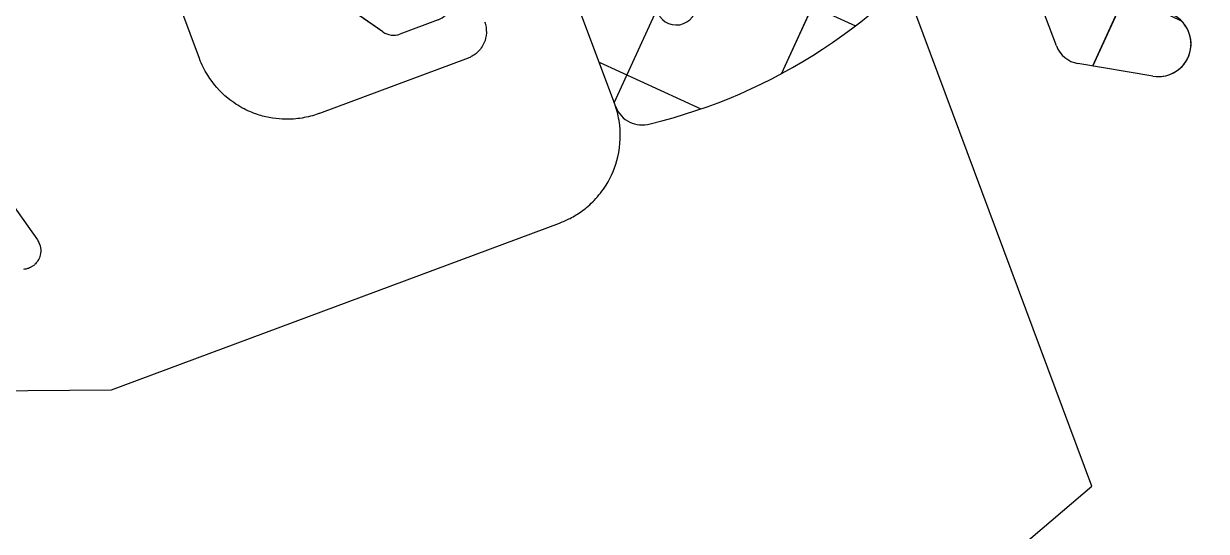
# Model space of a CAD drawing. Extents: x 12199666 to 24617114, y 1197707 to 2548648.
# Drawn here: x 12306294.86 to 12306307.54, y 1248591.14 to 1248596.58 of the extents above; entities that cross this region are included whole.
import ezdxf

# ---------------------------------------------------------------- set-up
doc = ezdxf.new("R2010")
doc.units = 0
doc.header["$LTSCALE"] = 10
doc.header["$MEASUREMENT"] = 0
doc.layers.add('TX-PLAN-T1-F11$0$_EDO-ALUMINIUM-SECTION', color=90, linetype='Continuous', lineweight=30)
for name, color, linetype in [('TX-PLAN-T1-F11$0$F-Alum', 4, 'Continuous'), ('TX-PLAN-T1-F11$0$F_MISC', 8, 'Continuous'), ('TX-PLAN-T1-F11$0$Hatch @ 1', 8, 'Continuous')]:
    doc.layers.add(name, color=color, linetype=linetype)
pattern_1 = [(45, (-100.235294117649, -120.6999999999799), (-1.060660171779821, 1.060660171779821), []), (135, (-100.235294117649, -120.6999999999799), (-1.060660171779821, -1.060660171779821), [])]

# ---------------------------------------------------------------- blocks, each defined once
blk = doc.blocks.new('TX-PLAN-T1-F11$0$A$C32464EE7-flat-2')
at = {"layer": 'TX-PLAN-T1-F11$0$Hatch @ 1'}
h = blk.add_hatch(dxfattribs=at)
h.set_pattern_fill('ACET-2D-M_GASKET-PISA', color=256, pattern_type=2)
h.set_pattern_definition(pattern_1)
edge = h.paths.add_edge_path(flags=16)
edge.add_ellipse((5.814364438774646, -0.1526982213981682), major_axis=(-2.294940350111574e-05, 2.941464082126913), ratio=0.9999999999848833, start_angle=173.8145875969422, end_angle=272.5188461349258)
edge.add_ellipse((5.821926715128939, 0.1477729937032564), major_axis=(-2.290718839503825e-05, 2.936053009114403), ratio=0.9999999999848832, start_angle=266.6572173838625, end_angle=366.3873601708309)
edge.add_ellipse((5.285052160907071, 3.022841308193165), major_axis=(-1.673695805948228e-06, 0.2145209020673065), ratio=0.9999999999848833, start_angle=281.4962730826894, end_angle=543.9951661964691)
edge.add_line((5.29999999802385, 2.808841823163675), (5.300000001851004, -2.808841816069616))
edge.add_ellipse((5.288592794779106, -3.0240257575133), major_axis=(-1.681226422078908e-06, 0.2154860854570871), ratio=0.9999999999848835, start_angle=356.9650625333506, end_angle=615.7571063353425)
edge = h.paths.add_edge_path()
edge.add_ellipse((2.405032269824005, 2.116825078257534), major_axis=(-1.560409145895391e-06, 0.1999999999970896), ratio=0.9999999999848836, start_angle=359.9995530153119, end_angle=415.4129925898955)
edge.add_line((2.240378361348121, 2.230355208259425), (0.8706921830089414, 0.243885337440588))
edge.add_ellipse((1.199999999989814, 0.01682507743680617), major_axis=(-3.12081101583317e-06, 0.3999999999869033), ratio=0.9999999999848833, start_angle=55.41299259357056, end_angle=124.5861134385662)
edge.add_line((0.8706921833145316, -0.2102351830108091), (2.240378364360367, -2.196705051967001))
edge.add_ellipse((2.405032272683457, -2.083174921739555), major_axis=(-1.560409145895391e-06, 0.1999999999970896), ratio=0.9999999999848836, start_angle=124.5861134395652, end_angle=179.9995530153118)
edge.add_line((2.405032272828976, -2.283174921736645), (2.843844720249763, -2.283174921438331))
edge.add_ellipse((2.843844720104244, -2.083174921441241), major_axis=(-1.560409145895391e-06, 0.1999999999970896), ratio=0.9999999999848836, start_angle=179.9995530153118, end_angle=284.0357964823576)
edge.add_line((3.037873220106121, -2.034667796302529), (2.900000000983709, -1.483174921406317))
edge.add_line((2.900000000983709, -1.483174921406317), (4.300000000963337, -1.483174920453166))
edge.add_line((4.300000000963337, -1.483174920453166), (4.300000002556772, -3.821543600482983))
edge.add_ellipse((4.600000002552406, -3.821543600279256), major_axis=(-2.34061008086428e-06, 0.2999999999883585), ratio=0.9999999999848834, start_angle=89.99955301531189, end_angle=176.6979376521906)
edge.add_ellipse((5.289379659596307, 1.682792904939561), major_axis=(-4.56161578767933e-05, 5.846700489855721), ratio=0.9999999999848833, start_angle=173.0575671010197, end_angle=212.6977271113292)
edge.add_ellipse((8.652177808558918, -3.457024890056346), major_axis=(-2.34061008086428e-06, 0.2999999999883585), ratio=0.9999999999848834, start_angle=269.9995530153119, end_angle=402.9296294644338, ccw=False)
edge.add_line((8.952177808569104, -3.457024889852619), (8.952177809522254, -4.856379998040211))
edge.add_ellipse((9.252177809517889, -4.856379997836484), major_axis=(-2.34061008086428e-06, 0.2999999999883585), ratio=0.9999999999848834, start_angle=89.99955301531189, end_angle=149.9995530156768)
edge.add_line((9.10217780968378, -5.116187619074481), (9.80802255890012, -5.523707274398475))
edge.add_ellipse((9.98302255870658, -5.220598382955359), major_axis=(-2.730710548348725e-06, 0.3499999999912689), ratio=0.9999999999848833, start_angle=149.9995530154322, end_angle=329.9995530164637)
edge.add_line((10.15802255848394, -4.917489491512242), (9.752177809386922, -4.683174916739517))
edge.add_line((9.752177809394198, -4.683174916739517), (9.752177806192776, 0.01678063913277583))
edge.add_ellipse((5.468519646572531, -0.02465037666843273), major_axis=(-3.342280979268251e-05, 4.283858512717416), ratio=0.9999999999848833, start_angle=270.5536934428019, end_angle=371.9602481519876)
edge.add_ellipse((4.599999997320992, 3.866825079756381), major_axis=(-2.34061008086428e-06, 0.2999999999883585), ratio=0.9999999999848834, start_angle=3.682369216765013, end_angle=89.99955301531189)
edge.add_line((4.299999997318082, 3.866825079545379), (4.299999998918793, 1.516825079546834))
edge.add_line((4.299999998918793, 1.516825079546834), (2.899999998939165, 1.516825078593683))
edge.add_line((2.899999998939165, 1.516825078600959), (3.037873217312153, 2.068317953686346))
edge.add_ellipse((2.843844717244792, 2.116825078555848), major_axis=(-1.560409145895391e-06, 0.1999999999970896), ratio=0.9999999999848836, start_angle=255.9633095464068, end_angle=359.9995530153119)
edge.add_line((2.843844717113825, 2.316825078560214), (2.405032269693038, 2.3168250782619))
edge = h.paths.add_edge_path(flags=16)
edge.add_line((3.550000000468572, -0.7331749209624832), (2.850000000478758, -0.7331749214354204))
edge.add_ellipse((2.849999999954889, 0.0168250785645796), major_axis=(-5.851528840139513e-06, 0.7499999999781725), ratio=0.9999999999848835, start_angle=359.99955301503394, end_angle=539.9995530150339, ccw=False)
edge.add_line((2.849999999452848, 0.7668250785645796), (3.549999999442662, 0.7668250790375168))
edge.add_ellipse((3.549999999959255, 0.01682507903751684), major_axis=(-5.851528840139513e-06, 0.7499999999781725), ratio=0.9999999999848835, start_angle=179.9995530150339, end_angle=359.99955301503394, ccw=False)
at = {"color": 8}
for p, q in [((4.299999998947897, 1.516825079561386), (4.299999997347186, 3.866825079552655)), ((5.300000001872831, -2.808841816062341), (5.299999998045678, 2.808841823170951)), ((2.405032269722142, 2.316825078269176), (2.843844717142929, 2.316825078560214)), ((0.8706921830307692, 0.243885337447864), (2.240378361362673, 2.230355208266701)), ((3.037873217333981, 2.068317953693622), (2.899999998968269, 1.516825078600959)), ((2.899999998968269, 1.516825078600959), (4.299999998947897, 1.516825079561386)), ((2.849999999474676, 0.7668250785718556), (3.549999999471765, 0.7668250790447928)), ((9.752177806214604, 0.01678063914005179), (9.752177809416025, -4.683174916732241)), ((2.240378364374919, -2.196705051952449), (0.8706921833436354, -0.2102351830035332)), ((3.5500000004904, -0.7331749209552072), (2.850000000500586, -0.7331749214281444)), ((2.900000001005537, -1.483174921399041), (3.037873220127949, -2.034667796295253)), ((4.300000000985165, -1.483174920438614), (2.900000001005537, -1.483174921399041)), ((4.300000002585875, -3.821543600475707), (4.300000000985165, -1.483174920438614)), ((2.843844720271591, -2.283174921431055), (2.405032272850804, -2.283174921736645)), ((8.952177809544082, -4.856379998032935), (8.952177808590932, -3.457024889845343)), ((9.752177809416025, -4.683174916732241), (10.15802255850576, -4.917489491504966)), ((9.808022558929224, -5.523707274398475), (9.102177809712884, -5.116187619067205))]:
    blk.add_line(p, q, dxfattribs=at)
for centre, major_axis, ratio, start_param, end_param in [((5.468519646594359, -0.02465037667570869), (-3.342280979268251e-05, 4.283858512717416), 0.9999999999848833, 4.722052754008287, 6.491931016787339), ((4.599999997350096, 3.86682507974183), (-2.34061008086428e-06, 0.2999999999883585), 0.9999999999848834, 0.06426946710663425, 1.570788525440383), ((5.285052160936175, 3.022841308185889), (-1.673695805948228e-06, 0.2145209020673065), 0.9999999999848833, 4.913036797386017, 9.494506765062146), ((5.821926715150767, 0.1477729936959804), (-2.290718839503825e-05, 2.936053009114403), 0.9999999999848832, 4.65404641755466, 6.394665772671334), ((2.405032269845833, 2.116825078257534), (-1.560409145895391e-06, 0.1999999999970896), 0.9999999999848833, 6.283177505825073, 7.250324476256483), ((2.843844717273896, 2.116825078548572), (-1.560409145895391e-06, 0.1999999999970896), 0.9999999999848833, 4.467402515886231, 6.283177505825073), ((2.849999999983993, 0.01682507855730364), (-5.851528840139509e-06, 0.749999999978172), 0.9999999999848833, 6.283177505820221, 9.424770159410015), ((3.549999999981083, 0.01682507903024089), (-5.851528840139509e-06, 0.749999999978172), 0.9999999999848833, 3.141584852230428, 6.283177505820221), ((1.200000000026193, 0.01682507743680617), (-3.12081101583317e-06, 0.3999999999869033), 0.9999999999848833, 0.9671391691410384, 2.174437881766134), ((5.81436443880375, -0.1526982214054442), (-2.294940350111574e-05, 2.941464082126913), 0.9999999999848833, 3.033636841562739, 4.756351138790278), ((2.843844720133347, -2.083174921448517), (-1.560409145895391e-06, 0.1999999999970896), 0.9999999999848833, 3.141584852235279, 4.957359842141669), ((2.40503227271256, -2.083174921746831), (-1.560409145895391e-06, 0.1999999999970896), 0.9999999999848833, 2.17443788178357, 3.141584852235279), ((5.28859279480821, -3.024025757520576), (-1.681226422078908e-06, 0.2154860854570871), 0.9999999999848834, 6.230215655794419, 10.74698889810456), ((8.652177808588021, -3.457024890063622), (-2.34061008086428e-06, 0.2999999999883585), 0.9999999999848834, 4.712381179030176, 7.032448687995126), ((5.289379659625411, 1.682792904939561), (-4.56161578767933e-05, 5.846700489855721), 0.9999999999848833, 3.020424341403813, 3.712275649601104), ((4.60000000258151, -3.821543600286532), (-2.34061008086428e-06, 0.2999999999883585), 0.9999999999848834, 1.570788525440383, 3.083960793514385), ((9.252177809539717, -4.85637999784376), (-2.34061008086428e-06, 0.2999999999883585), 0.9999999999848834, 1.570788525440383, 2.61798607664335), ((9.983022558728408, -5.220598382962635), (-2.730710548348725e-06, 0.3499999999912689), 0.9999999999848833, 2.617986076639081, 5.759578730246877)]:
    blk.add_ellipse(centre, major_axis=major_axis, ratio=ratio, start_param=start_param, end_param=end_param, dxfattribs=at)
blk = doc.blocks.new('TX-PLAN-T1-F11$0$A$C32464EE7-flat-3')
at = {"layer": 'TX-PLAN-T1-F11$0$Hatch @ 1'}
h = blk.add_hatch(dxfattribs=at)
h.set_pattern_fill('ACET-2D-M_GASKET-PISA', color=256, pattern_type=2)
h.set_pattern_definition(pattern_1)
edge = h.paths.add_edge_path(flags=16)
edge.add_ellipse((5.814364438847406, -0.1526982213472365), major_axis=(-2.729598120378796, 1.096131857113505), ratio=0.9999999999994006, start_angle=105.6940780329571, end_angle=204.398336571012)
edge.add_ellipse((5.821926715201698, 0.1477729937541881), major_axis=(-2.724576792796142, 1.094115429463272), ratio=0.9999999999994006, start_angle=198.5367078200183, end_angle=298.2668506070075)
edge.add_ellipse((5.285052160965279, 3.022841308244097), major_axis=(-0.1990695227650577, 0.07994086897087982), ratio=0.9999999999994006, start_angle=213.3757635179478, end_angle=475.8746566314689)
edge.add_line((5.299999998082058, 2.808841823221883), (5.300000001923763, -2.808841816011409))
edge.add_ellipse((5.288592794851866, -3.024025757462368), major_axis=(-0.1999651865189662, 0.08030054300616028), ratio=0.9999999999994006, start_angle=288.8445529682267, end_angle=547.6365967699815)
edge = h.paths.add_edge_path()
edge.add_ellipse((2.405032269838557, 2.116825078308466), major_axis=(-0.1855945232746308, 0.07452967818244362), ratio=0.9999999999994006, start_angle=291.8790434530692, end_angle=347.2924830284358)
edge.add_line((2.240378361348121, 2.230355208310357), (0.8706921830016654, 0.2438853374842438))
edge.add_ellipse((1.199999999982538, 0.01682507748773787), major_axis=(-0.3711890465565375, 0.1490593563576113), ratio=0.9999999999994006, start_angle=347.2924830285299, end_angle=416.4656038743582)
edge.add_line((0.8706921833145316, -0.2102351829671534), (2.240378364374919, -2.196705051916069))
edge.add_ellipse((2.40503227271256, -2.083174921688624), major_axis=(-0.1855945232746308, 0.07452967818244362), ratio=0.9999999999994006, start_angle=56.46560387657177, end_angle=111.8790434530692)
edge.add_line((2.40503227285808, -2.283174921692989), (2.843844720286143, -2.283174921394675))
edge.add_ellipse((2.843844720140623, -2.083174921390309), major_axis=(-0.1855945232746308, 0.07452967818244362), ratio=0.9999999999994006, start_angle=111.8790434530692, end_angle=215.9152869203469)
edge.add_line((3.037873220142501, -2.034667796251597), (2.900000001020089, -1.483174921355385))
edge.add_line((2.900000001012813, -1.483174921348109), (4.300000001014268, -1.483174920394958))
edge.add_line((4.300000001014268, -1.483174920402234), (4.300000002614979, -3.821543600424775))
edge.add_ellipse((4.600000002610614, -3.821543600221048), major_axis=(-0.2783917849155841, 0.1117945172663894), ratio=0.9999999999994008, start_angle=21.87904345084974, end_angle=108.5774280877561)
edge.add_ellipse((5.28937965966179, 1.682792904990492), major_axis=(-5.42557795096218, 2.178763529664138), ratio=0.9999999999994006, start_angle=104.9370575371131, end_angle=144.5772175474359)
edge.add_ellipse((8.652177808682609, -3.457024889983586), major_axis=(-0.2783917849155841, 0.1117945172663894), ratio=0.9999999999994008, start_angle=201.8790434508498, end_angle=334.8091199014786, ccw=False)
edge.add_line((8.952177808692795, -3.457024889779859), (8.952177809645946, -4.856379997967451))
edge.add_ellipse((9.25217780964158, -4.856379997756449), major_axis=(-0.2783917849155841, 0.1117945172663894), ratio=0.9999999999994008, start_angle=21.87904345084974, end_angle=81.87904345158267)
edge.add_line((9.102177809822024, -5.116187619001721), (9.80802255904564, -5.523707274325716))
edge.add_ellipse((9.983022558830271, -5.220598382875323), major_axis=(-0.324790415732423, 0.1304269368120004), ratio=0.9999999999994006, start_angle=81.87904345147173, end_angle=261.8790434514717)
edge.add_line((10.15802255863673, -4.917489491439483), (9.75217780953244, -4.683174916666758))
edge.add_line((9.75217780953244, -4.683174916666758), (9.752177806323743, 0.01678063919825945))
edge.add_ellipse((5.468519646630739, -0.02465037661750102), major_axis=(-3.975303392398927, 1.596372981643071), ratio=0.9999999999994008, start_angle=202.4331838789039, end_angle=303.8397385880745)
edge.add_ellipse((4.599999997357372, 3.866825079807313), major_axis=(-0.2783917849155841, 0.1117945172663894), ratio=0.9999999999994008, start_angle=295.5618596522221, end_angle=381.8790434508497)
edge.add_line((4.299999997361738, 3.866825079603586), (4.299999998969724, 1.516825079605042))
edge.add_line((4.299999998969724, 1.516825079597766), (2.899999998968269, 1.516825078644615))
edge.add_line((2.899999998968269, 1.516825078644615), (3.037873217341257, 2.068317953730002))
edge.add_ellipse((2.843844717273896, 2.11682507860678), major_axis=(-0.1855945232746308, 0.07452967818244362), ratio=0.9999999999994006, start_angle=187.8427999839768, end_angle=291.8790434530692)
edge.add_line((2.843844717142929, 2.31682507860387), (2.405032269714866, 2.316825078305556))
edge = h.paths.add_edge_path(flags=16)
edge.add_line((3.550000000504951, -0.7331749209115515), (2.850000000507862, -0.7331749213917647))
edge.add_ellipse((2.849999999983993, 0.0168250786155113), major_axis=(-0.6959794622889603, 0.2794862931696115), ratio=0.9999999999994008, start_angle=291.87904345108393, end_angle=471.8790434510838, ccw=False)
edge.add_line((2.849999999481952, 0.7668250786155113), (3.549999999479041, 0.7668250790957245))
edge.add_ellipse((3.549999999988358, 0.01682507908844855), major_axis=(-0.6959794622889603, 0.2794862931696115), ratio=0.9999999999994008, start_angle=111.8790434510839, end_angle=291.87904345108393, ccw=False)
at = {"color": 8}
for p, q in [((4.299999998991552, 1.516825079597766), (4.299999997390842, 3.866825079589034)), ((5.300000001945591, -2.808841816018685), (5.299999998103885, 2.808841823214607)), ((2.405032269736694, 2.316825078305556), (2.843844717164757, 2.316825078596594)), ((0.8706921830307692, 0.2438853374769678), (2.240378361377225, 2.230355208303081)), ((3.037873217363085, 2.068317953730002), (2.899999998997373, 1.516825078637339)), ((2.899999998997373, 1.516825078637339), (4.299999998991552, 1.516825079597766)), ((2.84999999950378, 0.7668250786082353), (3.549999999500869, 0.7668250790811726)), ((9.752177806345571, 0.01678063919098349), (9.752177809561545, -4.683174916674034)), ((2.240378364404023, -2.196705051923345), (0.8706921833436354, -0.2102351829671534)), ((3.550000000534055, -0.7331749209115515), (2.85000000052969, -0.7331749213917647)), ((2.900000001041917, -1.483174921362661), (3.037873220171605, -2.034667796258873)), ((4.300000001043372, -1.483174920402234), (2.900000001041917, -1.483174921362661)), ((4.300000002644083, -3.821543600439327), (4.300000001043372, -1.483174920402234)), ((2.84384472030797, -2.283174921394675), (2.405032272879907, -2.283174921700265)), ((8.95217780967505, -4.856379997982003), (8.952177808714623, -3.457024889794411)), ((9.752177809561545, -4.683174916674034), (10.15802255865856, -4.917489491446759)), ((9.808022559074743, -5.523707274340268), (9.102177809851128, -5.116187619016273))]:
    blk.add_line(p, q, dxfattribs=at)
for centre, major_axis, ratio, start_param, end_param in [((5.468519646645291, -0.0246503766393289), (-3.975303392398927, 1.596372981643071), 0.9999999999994006, 3.533125573981979, 5.303003836760766), ((4.599999997371924, 3.866825079785485), (-0.2783917849155841, 0.1117945172663894), 0.9999999999994007, 5.158527594248659, 6.665046652583817), ((5.285052160987107, 3.022841308214993), (-0.1990695227650577, 0.07994086897087982), 0.9999999999994006, 3.724109617344988, 8.305579585016602), ((5.82192671521625, 0.1477729937323602), (-2.724576792796142, 1.094115429463272), 0.9999999999994006, 3.465119237529293, 5.20573859264633), ((2.405032269853109, 2.116825078293914), (-0.1855945232746308, 0.0745296781824436), 0.9999999999994006, 5.094250325827657, 6.061397296272733), ((2.843844717288448, 2.116825078592228), (-0.1855945232746308, 0.0745296781824436), 0.9999999999994006, 3.278475335885547, 5.094250325827657), ((2.850000000005821, 0.01682507860095939), (-0.69597946228896, 0.2794862931696115), 0.9999999999994006, 5.094250325793007, 8.235842979382799), ((3.55000000000291, 0.01682507908117259), (-0.6959794622889601, 0.2794862931696115), 0.9999999999994006, 1.952657672203213, 5.094250325793007), ((1.200000000004366, 0.01682507746591), (-0.3711890465565375, 0.1490593563576113), 0.9999999999994006, 6.061397296274375, 7.268696008914005), ((5.814364438869234, -0.1526982213617885), (-2.729598120378796, 1.096131857113505), 0.9999999999994006, 1.844709661534912, 3.567423958763696), ((2.843844720155175, -2.083174921404861), (-0.1855945232746308, 0.0745296781824436), 0.9999999999994006, 1.952657672237864, 3.768432662148302), ((2.405032272727112, -2.083174921703176), (-0.1855945232746308, 0.0745296781824436), 0.9999999999994006, 0.9855107017730511, 1.952657672237864), ((5.288592794873693, -3.024025757484196), (-0.1999651865189662, 0.08030054300616027), 0.9999999999994006, 5.041288475746716, 9.55806171805272), ((8.652177808704437, -3.457024889998138), (-0.2783917849155841, 0.1117945172663894), 0.9999999999994007, 3.523453998994023, 5.843521507985274), ((5.289379659683618, 1.682792904968665), (-5.42557795096218, 2.178763529664138), 0.9999999999994006, 1.831497161377356, 2.523348469574878), ((4.600000002625166, -3.821543600250152), (-0.2783917849155841, 0.1117945172663894), 0.9999999999994007, 0.3818613454042301, 1.895033613478714), ((9.252177809663408, -4.856379997778276), (-0.2783917849155841, 0.1117945172663894), 0.9999999999994007, 0.3818613454042301, 1.42905889661362), ((9.983022558852099, -5.220598382897151), (-0.3247904157324228, 0.1304269368120003), 0.9999999999994006, 1.429058896611684, 4.570651550201477)]:
    blk.add_ellipse(centre, major_axis=major_axis, ratio=ratio, start_param=start_param, end_param=end_param, dxfattribs=at)
blk = doc.blocks.new('TX-PLAN-T1-F11$0$A$C32464EE7-flat-4')
at = {"layer": 'TX-PLAN-T1-F11$0$Hatch @ 1'}
h = blk.add_hatch(dxfattribs=at)
h.set_pattern_fill('ACET-2D-M_GASKET-PISA', color=256, pattern_type=2)
h.set_pattern_definition(pattern_1)
edge = h.paths.add_edge_path(flags=16)
edge.add_ellipse((5.814364438861958, -0.1526982214127202), major_axis=(0.001247347929165699, 2.941463817740441), ratio=0.9999999999999949, start_angle=173.8393312876334, end_angle=272.5435898256804)
edge.add_ellipse((5.82192671521625, 0.1477729936814285), major_axis=(0.001245053324964829, 2.93605274521542), ratio=0.9999999999999947, start_angle=266.6819610746257, end_angle=366.412103861641)
edge.add_ellipse((5.285052160994383, 3.022841308178613), major_axis=(9.09690497792326e-05, 0.2145208827860188), ratio=0.9999999999999948, start_angle=281.521016771839, end_angle=544.0199098853894)
edge.add_line((5.299999998118437, 2.808841823149123), (5.300000001923763, -2.808841816084168))
edge.add_ellipse((5.288592794851866, -3.024025757527852), major_axis=(9.137834422290702e-05, 0.2154860660884965), ratio=0.9999999999999949, start_angle=356.989806222933, end_angle=615.7818500246727)
edge = h.paths.add_edge_path()
edge.add_ellipse((2.405032269867661, 2.116825078250258), major_axis=(8.481136319460347e-05, 0.1999999820181983), ratio=0.9999999999999949, start_angle=0.02429670616088576, end_angle=55.43773628152312)
edge.add_line((2.240378361384501, 2.230355208252149), (0.8706921830234933, 0.2438853374333121))
edge.add_ellipse((1.19999999999709, 0.01682507743680617), major_axis=(0.0001696227336651645, 0.3999999640363967), ratio=0.9999999999999949, start_angle=55.43773628315692, end_angle=124.6108571298198)
edge.add_line((0.8706921833290835, -0.2102351830108091), (2.240378364382195, -2.196705051974277))
edge.add_ellipse((2.40503227271256, -2.083174921746831), major_axis=(8.481136319460347e-05, 0.1999999820181983), ratio=0.9999999999999949, start_angle=124.6108571296356, end_angle=180.0242967061608)
edge.add_line((2.40503227285808, -2.283174921751197), (2.843844720286143, -2.283174921452883))
edge.add_ellipse((2.843844720140623, -2.083174921448517), major_axis=(8.481136319460347e-05, 0.1999999820181983), ratio=0.9999999999999949, start_angle=180.0242967061608, end_angle=284.0605401734103)
edge.add_line((3.037873220142501, -2.034667796309805), (2.900000001020089, -1.483174921413593))
edge.add_line((2.900000001020089, -1.483174921413593), (4.300000001021544, -1.483174920467718))
edge.add_line((4.300000001021544, -1.483174920467718), (4.300000002607703, -3.821543600497534))
edge.add_ellipse((4.600000002603338, -3.821543600293808), major_axis=(0.000127217048429884, 0.2999999730236595), ratio=0.9999999999999948, start_angle=90.0242967061612, end_angle=176.7226813430897)
edge.add_ellipse((5.289379659683618, 1.682792904925009), major_axis=(0.002479333255905658, 5.846699964349679), ratio=0.999999999999995, start_angle=173.0823107915741, end_angle=212.7224708019415)
edge.add_ellipse((8.652177808682609, -3.457024890085449), major_axis=(0.000127217048429884, 0.2999999730236595), ratio=0.9999999999999948, start_angle=270.0242967061612, end_angle=402.9543731558687, ccw=False)
edge.add_line((8.952177808692795, -3.457024889881723), (8.95217780963867, -4.856379998069315))
edge.add_ellipse((9.252177809627028, -4.856379997865588), major_axis=(0.000127217048429884, 0.2999999730236595), ratio=0.9999999999999948, start_angle=90.0242967061612, end_angle=150.0242967056976)
edge.add_line((9.102177809814748, -5.116187619103584), (9.808022559031087, -5.523707274434855))
edge.add_ellipse((9.983022558815719, -5.220598382991739), major_axis=(0.0001484198874095457, 0.3499999685300284), ratio=0.9999999999999949, start_angle=150.0242967060608, end_angle=330.0242967060607)
edge.add_line((10.1580225586149, -4.917489491548622), (9.752177809517889, -4.683174916775897))
edge.add_line((9.752177809525165, -4.683174916768621), (9.752177806338295, 0.016780639103672))
edge.add_ellipse((5.468519646645291, -0.02465037668298464), major_axis=(0.001816599447920453, 4.283858127681015), ratio=0.999999999999995, start_angle=270.5784371334116, end_angle=371.9849918425964)
edge.add_ellipse((4.599999997393752, 3.866825079734554), major_axis=(0.000127217048429884, 0.2999999730236595), ratio=0.9999999999999948, start_angle=3.707112907558814, end_angle=90.0242967061612)
edge.add_line((4.299999997398118, 3.866825079530827), (4.299999998991552, 1.516825079532282))
edge.add_line((4.299999998991552, 1.516825079532282), (2.899999998990097, 1.516825078586407))
edge.add_line((2.899999998990097, 1.516825078586407), (3.037873217363085, 2.068317953671794))
edge.add_ellipse((2.843844717295724, 2.116825078548572), major_axis=(8.481136319460347e-05, 0.1999999820181983), ratio=0.9999999999999949, start_angle=255.9880532370519, end_angle=360.0242967061609)
edge.add_line((2.843844717164757, 2.316825078552938), (2.405032269736694, 2.316825078254624))
edge = h.paths.add_edge_path(flags=16)
edge.add_line((3.550000000519503, -0.7331749209697591), (2.850000000522414, -0.7331749214426964))
edge.add_ellipse((2.849999999998545, 0.01682507855002768), major_axis=(0.00031804262107471, 0.7499999325664248), ratio=0.9999999999999948, start_angle=0.024296706160782833, end_angle=180.0242967061609, ccw=False)
edge.add_line((2.849999999496504, 0.7668250785500277), (3.549999999493593, 0.7668250790229649))
edge.add_ellipse((3.55000000000291, 0.01682507903024089), major_axis=(0.00031804262107471, 0.7499999325664248), ratio=0.9999999999999948, start_angle=180.0242967061609, end_angle=360.0242967061609, ccw=False)
at = {"color": 8}
for p, q in [((4.299999998998828, 1.51682507955411), (4.299999997405394, 3.866825079545379)), ((5.300000001931039, -2.808841816076892), (5.299999998118437, 2.808841823163675)), ((2.405032269751246, 2.3168250782619), (2.843844717172033, 2.31682507856749)), ((0.8706921830234933, 0.243885337447864), (2.240378361391777, 2.230355208266701)), ((3.037873217377637, 2.068317953686346), (2.899999998997373, 1.516825078600959)), ((2.899999998997373, 1.516825078600959), (4.299999998998828, 1.51682507955411)), ((2.84999999950378, 0.7668250785645796), (3.549999999508145, 0.7668250790447928)), ((9.752177806345571, 0.01678063911094796), (9.752177809525165, -4.683174916761345)), ((2.240378364389471, -2.196705051959725), (0.8706921833363594, -0.2102351829962572)), ((3.550000000519503, -0.7331749209552072), (2.850000000522414, -0.7331749214354204)), ((2.900000001034641, -1.483174921399041), (3.037873220157053, -2.034667796295253)), ((4.30000000102882, -1.48317492044589), (2.900000001034641, -1.483174921399041)), ((4.300000002614979, -3.821543600482983), (4.30000000102882, -1.48317492044589)), ((2.843844720293419, -2.283174921438331), (2.405032272865355, -2.283174921729369)), ((8.952177809645946, -4.856379998054763), (8.952177808700071, -3.457024889867171)), ((9.752177809525165, -4.683174916761345), (10.15802255862945, -4.91748949153407)), ((9.808022559038363, -5.523707274420303), (9.102177809814748, -5.116187619089033))]:
    blk.add_line(p, q, dxfattribs=at)
for centre, major_axis, ratio, start_param, end_param in [((5.468519646645291, -0.02465037666843273), (0.001816599447920453, 4.283858127681015), 0.9999999999999948, 4.72248461287852, 6.492362875657555), ((4.599999997401028, 3.866825079749105), (0.000127217048429884, 0.2999999730236595), 0.9999999999999948, 0.06470132598008149, 1.571220384314799), ((5.285052161008934, 3.022841308193165), (9.09690497792326e-05, 0.2145208827860188), 0.999999999999995, 4.913468656230768, 9.494938623902895), ((5.821926715223526, 0.1477729937032564), (0.001245053324964829, 2.93605274521542), 0.9999999999999949, 4.654478276427575, 6.395097631545066), ((2.405032269874937, 2.11682507826481), (8.481136319460347e-05, 0.1999999820181983), 0.9999999999999949, 0.0004240575198970475, 0.9675710279648966), ((2.843844717303, 2.116825078563124), (8.481136319460347e-05, 0.1999999820181983), 0.9999999999999949, 4.467834374757086, 6.283609364699483), ((2.850000000005821, 0.0168250785645796), (0.00031804262107471, 0.7499999325664248), 0.999999999999995, 0.0004240575198970475, 3.14201671110969), ((3.55000000000291, 0.0168250790447928), (0.00031804262107471, 0.7499999325664248), 0.999999999999995, 3.14201671110969, 6.283609364699483), ((1.200000000011642, 0.01682507745135808), (0.0001696227336651645, 0.3999999640363967), 0.9999999999999949, 0.9675710279934115, 2.174869740647607), ((5.814364438869234, -0.1526982213981682), (0.001247347929165699, 2.941463817740441), 0.9999999999999949, 3.034068700434396, 4.756782997663041), ((2.843844720147899, -2.083174921441241), (8.481136319460347e-05, 0.1999999820181983), 0.9999999999999949, 3.14201671110969, 4.957791701019636), ((2.405032272719836, -2.083174921732279), (8.481136319460347e-05, 0.1999999820181983), 0.9999999999999949, 2.174869740644391, 3.14201671110969), ((5.288592794859142, -3.024025757520576), (9.137834422290325e-05, 0.2154860660884879), 0.9999999999999949, 6.230647514646724, 10.74742075695247), ((8.652177808689885, -3.457024890070898), (0.000127217048429884, 0.2999999730236595), 0.9999999999999948, 4.712813037904592, 7.032880546879763), ((5.289379659690894, 1.682792904939561), (0.002479333255905658, 5.846699964349679), 0.9999999999999948, 3.02085620027308, 3.712707508471382), ((4.600000002610614, -3.821543600279256), (0.000127217048429884, 0.2999999730236595), 0.9999999999999948, 1.571220384314799, 3.084392652389671), ((9.252177809634304, -4.856379997858312), (0.000127217048429884, 0.2999999730236595), 0.9999999999999948, 1.571220384314799, 2.618417935503306), ((9.983022558822995, -5.220598382977187), (0.0001484198874095455, 0.349999968530028), 0.9999999999999949, 2.618417935509644, 5.760010589099437)]:
    blk.add_ellipse(centre, major_axis=major_axis, ratio=ratio, start_param=start_param, end_param=end_param, dxfattribs=at)
blk = doc.blocks.new('TX-PLAN-T1-F11$0$A$C32464EE7-flat-7')
at = {"layer": 'TX-PLAN-T1-F11$0$Hatch @ 1'}
h = blk.add_hatch(dxfattribs=at)
h.set_pattern_fill('ACET-2D-M_GASKET-PISA', color=256, pattern_type=2)
h.set_pattern_definition(pattern_1)
edge = h.paths.add_edge_path(flags=16)
edge.add_ellipse((5.814364438789198, -0.1526982213545125), major_axis=(0.5649359260496567, 2.886703716423654), ratio=0.9999999999860073, start_angle=184.8880294747545, end_angle=283.5922880128548)
edge.add_ellipse((5.821926715143491, 0.1477729937396361), major_axis=(0.5638966784317745, 2.881393379757355), ratio=0.9999999999860073, start_angle=277.7306592618329, end_angle=377.4608020489512)
edge.add_ellipse((5.285052160943451, 3.022841308229545), major_axis=(0.04120076297840569, 0.2105272299595526), ratio=0.9999999999860072, start_angle=292.5697149594688, end_angle=555.0686080731173)
edge.add_line((5.299999998052954, 2.808841823200055), (5.300000001843728, -2.808841816033237))
edge.add_ellipse((5.288592794779106, -3.024025757484196), major_axis=(0.04138613555551275, 0.2114744448190323), ratio=0.9999999999860072, start_angle=8.038504410392513, end_angle=266.8305482115895)
edge = h.paths.add_edge_path()
edge.add_ellipse((2.405032269831281, 2.116825078293914), major_axis=(0.03841188675141893, 0.1962766592259868), ratio=0.9999999999860073, start_angle=11.07299489195491, end_angle=66.48643446836037)
edge.add_line((2.240378361355397, 2.230355208303081), (0.8706921830089414, 0.2438853374842438))
edge.add_ellipse((1.199999999975262, 0.01682507747318596), major_axis=(0.07682377350283787, 0.3925533184446977), ratio=0.9999999999860073, start_angle=66.48643447060178, end_angle=135.659555316896)
edge.add_line((0.8706921833145316, -0.2102351829671534), (2.240378364331264, -2.196705051923345))
edge.add_ellipse((2.405032272668905, -2.083174921703176), major_axis=(0.03841188675141893, 0.1962766592259868), ratio=0.9999999999860073, start_angle=135.6595553169623, end_angle=191.0729948940392)
edge.add_line((2.405032272814424, -2.283174921700265), (2.843844720235211, -2.283174921401951))
edge.add_ellipse((2.843844720082416, -2.083174921404861), major_axis=(0.03841188675141893, 0.1962766592259868), ratio=0.9999999999860073, start_angle=191.0729948940393, end_angle=295.1092383608296)
edge.add_line((3.037873220091569, -2.034667796258873), (2.900000000976434, -1.483174921362661))
edge.add_line((2.900000000976434, -1.483174921362661), (4.300000000963337, -1.48317492040951))
edge.add_line((4.300000000963337, -1.483174920416786), (4.300000002534944, -3.821543600439327))
edge.add_ellipse((4.600000002523302, -3.821543600228324), major_axis=(0.05761783012712841, 0.2944149888353422), ratio=0.9999999999860073, start_angle=101.0729948931757, end_angle=187.7713795303629)
edge.add_ellipse((5.289379659625411, 1.682792904968665), major_axis=(1.122913985469496, 5.737854198341666), ratio=0.9999999999860073, start_angle=184.1310089788292, end_angle=223.7711689892372)
edge.add_ellipse((8.652177808558918, -3.45702489001269), major_axis=(0.05761783012712841, 0.2944149888353422), ratio=0.9999999999860073, start_angle=281.0729948931758, end_angle=414.0030713433446, ccw=False)
edge.add_line((8.952177808547276, -3.457024889808963), (8.95217780949315, -4.856379997996555))
edge.add_ellipse((9.252177809474233, -4.856379997785552), major_axis=(0.05761783012712841, 0.2944149888353422), ratio=0.9999999999860073, start_angle=101.0729948931757, end_angle=161.0729948938208)
edge.add_line((9.102177809676505, -5.116187619030825), (9.808022558878292, -5.523707274362096))
edge.add_ellipse((9.983022558662924, -5.220598382911703), major_axis=(0.06722080181498313, 0.343484153643658), ratio=0.9999999999860074, start_angle=161.0729948933015, end_angle=341.0729948933015)
edge.add_line((10.15802255846938, -4.917489491475862), (9.752177809379646, -4.683174916703138))
edge.add_line((9.752177809379646, -4.683174916695862), (9.752177806207328, 0.01678063916915562))
edge.add_ellipse((5.468519646565255, -0.0246503766393289), major_axis=(0.8227554402765235, 4.204107187455521), ratio=0.9999999999860072, start_angle=281.6271353205989, end_angle=383.0336900297659)
edge.add_ellipse((4.599999997350096, 3.866825079792761), major_axis=(0.05761783012712841, 0.2944149888353422), ratio=0.9999999999860073, start_angle=14.75581109492195, end_angle=101.0729948931757)
edge.add_line((4.299999997361738, 3.866825079589034), (4.299999998940621, 1.51682507959049))
edge.add_line((4.299999998940621, 1.51682507959049), (2.899999998953717, 1.516825078637339))
edge.add_line((2.899999998953717, 1.516825078637339), (3.037873217326705, 2.068317953722726))
edge.add_ellipse((2.843844717252068, 2.116825078599504), major_axis=(0.03841188675141893, 0.1962766592259868), ratio=0.9999999999860073, start_angle=267.0367514248206, end_angle=371.0729948919549)
edge.add_line((2.843844717135653, 2.316825078596594), (2.405032269714866, 2.31682507829828))
edge = h.paths.add_edge_path(flags=16)
edge.add_line((3.550000000461296, -0.7331749209188274), (2.850000000471482, -0.7331749213917647))
edge.add_ellipse((2.849999999954889, 0.01682507860095939), major_axis=(0.144044575317821, 0.7360374720883556), ratio=0.9999999999860075, start_angle=11.072994893477983, end_angle=191.0729948929221, ccw=False)
edge.add_line((2.849999999452848, 0.7668250786009594), (3.549999999442662, 0.7668250790738966))
edge.add_ellipse((3.549999999951979, 0.01682507907389663), major_axis=(0.144044575317821, 0.7360374720883556), ratio=0.9999999999860075, start_angle=191.0729948929221, end_angle=371.072994893478, ccw=False)
at = {"color": 8}
for p, q in [((4.299999998933345, 1.516825079605042), (4.299999997347186, 3.86682507959631)), ((5.300000001843728, -2.808841816011409), (5.299999998045678, 2.808841823214607)), ((2.40503226970759, 2.316825078312831), (2.843844717135653, 2.316825078611146)), ((0.8706921830089414, 0.2438853374987957), (2.240378361355397, 2.230355208310357)), ((3.037873217326705, 2.068317953737278), (2.899999998953717, 1.516825078651891)), ((2.899999998953717, 1.516825078651891), (4.299999998933345, 1.516825079605042)), ((2.849999999460124, 0.7668250786155113), (3.549999999449938, 0.7668250790957245)), ((9.752177806200052, 0.01678063917643158), (9.75217780937237, -4.683174916688586)), ((2.24037836433854, -2.196705051908793), (0.8706921833145316, -0.2102351829526015)), ((3.550000000461296, -0.7331749209042755), (2.850000000471482, -0.7331749213844887)), ((2.900000000976434, -1.483174921348109), (3.037873220098845, -2.034667796244321)), ((4.300000000956061, -1.483174920394958), (2.900000000976434, -1.483174921348109)), ((4.300000002534944, -3.821543600432051), (4.300000000956061, -1.483174920394958)), ((2.843844720235211, -2.283174921387399), (2.405032272807148, -2.283174921678437)), ((8.952177809500427, -4.856379997989279), (8.952177808554552, -3.457024889801687)), ((9.75217780937237, -4.683174916688586), (10.15802255846211, -4.917489491468586)), ((9.808022558878292, -5.52370727435482), (9.102177809669229, -5.116187619023549))]:
    blk.add_line(p, q, dxfattribs=at)
for centre, major_axis, ratio, start_param, end_param in [((5.468519646557979, -0.0246503766393289), (0.8227554402765235, 4.20410718745552), 0.9999999999860072, 4.915320774304067, 6.685199037082793), ((4.599999997350096, 3.866825079785485), (0.05761783012712841, 0.2944149888353422), 0.9999999999860073, 0.2575374874086975, 1.764056545737331), ((5.285052160943451, 3.022841308229545), (0.04120076297840569, 0.2105272299595526), 0.9999999999860072, 5.106304817664039, 9.687774785337876), ((5.821926715136215, 0.1477729937469121), (0.5638966784317745, 2.881393379757355), 0.9999999999860073, 4.847314437853468, 6.587933792972757), ((2.405032269831281, 2.11682507830119), (0.03841188675141893, 0.1962766592259868), 0.9999999999860073, 0.193260218921127, 1.160407189384334), ((2.843844717244792, 2.116825078599504), (0.03841188675141893, 0.1962766592259868), 0.9999999999860073, 4.660670536192779, 6.476445526100713), ((2.849999999954889, 0.01682507860823534), (0.144044575317821, 0.7360374720883556), 0.9999999999860073, 0.1932602189477093, 3.334852872527801), ((3.549999999944703, 0.01682507907389663), (0.144044575317821, 0.7360374720883556), 0.9999999999860073, 3.334852872527801, 6.476445526127296), ((1.199999999975262, 0.01682507747318596), (0.07682377350283787, 0.3925533184446977), 0.9999999999860073, 1.160407189423454, 2.367705902071215), ((5.814364438781922, -0.1526982213545125), (0.5649359260496567, 2.886703716423654), 0.9999999999860073, 3.226904861858789, 4.949619159088364), ((2.84384472007514, -2.083174921397585), (0.03841188675141893, 0.1962766592259868), 0.9999999999860073, 3.334852872547299, 5.150627862449232), ((2.405032272661629, -2.083174921703176), (0.03841188675141893, 0.1962766592259868), 0.9999999999860073, 2.367705902072371, 3.334852872547298), ((5.28859279477183, -3.02402575747692), (0.04138613555551274, 0.2114744448190322), 0.9999999999860073, 0.1402983688974349, 4.657071611193704), ((8.652177808551642, -3.457024890005414), (0.05761783012712841, 0.2944149888353422), 0.9999999999860073, 4.905649199327125, 7.225716708310347), ((5.289379659625411, 1.68279290497594), (1.122913985469495, 5.737854198341664), 0.9999999999860073, 3.213692361699811, 3.905543669898822), ((4.600000002516026, -3.821543600228324), (0.05761783012712841, 0.2944149888353422), 0.9999999999860073, 1.764056545737331, 3.277228813816716), ((9.252177809459681, -4.856379997785552), (0.05761783012712841, 0.2944149888353422), 0.9999999999860073, 1.764056545737331, 2.811254096945188), ((9.983022558655648, -5.220598382911703), (0.06722080181498313, 0.343484153643658), 0.9999999999860072, 2.811254096936123, 5.952846750525916)]:
    blk.add_ellipse(centre, major_axis=major_axis, ratio=ratio, start_param=start_param, end_param=end_param, dxfattribs=at)
blk = doc.blocks.new('TX-PLAN-T1-F11$0$A$C31F16DB5')
at = {"layer": 'TX-PLAN-T1-F11$0$F-Alum', "flags": 128}
for points in [[(-213.2263693773857, 346.6723863789111), (-212.0402070830314, 348.0868015132901), (-218.3614427679422, 359.0284453954109, -0.09869454675333228), (-218.4870703403576, 359.3986820440941, -0.0824989037637377), (-218.4758463263715, 359.726254634722, -0.05218479351773177), (-218.4137009062542, 359.9249343772999, -0.04398833923107098), (-218.3302254785522, 360.0794399487086, -0.03657129114848894), (-218.2410742302163, 360.195173597388, -0.03475147931069257), (-218.1415783429256, 360.2920065835233, -0.0218209624569101), (-218.0725894814095, 360.3454084318828, -0.02280395153106356), (-217.9958096639457, 360.394566709615, -2.32938696354636e-06), (-217.9957988454698, 360.394572959779), (-217.2668101169838, 360.8157262722407)], [(-224.130650801977, 349.320391780816), (-223.6213354216161, 348.8113607769947, -0.01538586046927757), (-223.6129032365716, 348.8023980561584, -0.09869862806517092), (-223.5735489529761, 348.7348256149444, -0.09869862793507636), (-223.5631128052919, 348.6573279938775, -0.08249638688208255), (-223.5778987015801, 348.5934663478283, -0.05218479344639519), (-223.5977282493113, 348.5568573766241, -0.04398833951518856), (-223.6200475175137, 348.5297381028677, -0.03657129155586956), (-223.6419914736616, 348.5104468695235, -0.03475398204895437), (-223.6652415564022, 348.4952617842382, -0.02181846161012165), (-223.6808320194687, 348.4874312952334, -0.02280645272599214), (-223.6977922938968, 348.4807313683295, -0.02280395161059134), (-223.7152903789392, 348.4756045683343, -0.01615214926198361)], [(-224.7820194972883, 346.9666609636361), (-222.5715846532694, 347.3570567596935), (-218.1336134357116, 349.9209733273483, 0.03105175619282902), (-218.030226225892, 349.9895937491556, 0.03657129113592927), (-217.9205064444541, 350.0860499155851, 0.04398833922850631), (-217.8089101032092, 350.2216462845854, 0.05218479352561192), (-217.709762364786, 350.4046911406213, 0.08249638680095117), (-217.6358328833448, 350.7239993706635, 0.0986986279821599), (-217.6880136219988, 351.1114874758814, 0.04835242908307345), (-217.7679695137049, 351.28710089176), (-218.3019999029784, 352.2114724275189, 0.05010707194169305)], [(-219.2841696247197, 351.9125105372977, -0.04835242920278289), (-219.2601828572078, 351.8598265124629, -0.09869862792719962), (-219.2445286355651, 351.7435800809644, -0.08249638676070302), (-219.266707479881, 351.6477876119634, -0.05218479371442106), (-219.2964518015942, 351.5928741551352, -0.04398833930945992), (-219.3299307037814, 351.5521952444569, -0.03657129128728248), (-219.3628466382361, 351.5232583945208, -0.03105175624544947), (-219.3938628012984, 351.5026722680077), (-220.8658685648552, 350.6522611721475, -0.003698234979437406), (-220.8787317680399, 350.6449561671643, -0.02181846130372047), (-220.9566840829066, 350.6058037221255, -0.02280645280190064), (-221.0414854550472, 350.5723040879702, -0.02280395156557968), (-221.128975880958, 350.5466700878051, -0.02182096248366778), (-221.21455153024, 350.529698680376, -0.03475147922490388), (-221.3529156124423, 350.5182339702469, -0.03657129109457882), (-221.4987432506605, 350.526981680322, -0.04398833915077499), (-221.6700877784024, 350.5654676699369, -0.05218730038191868), (-221.8607541086822, 350.6490510705216, -0.08249638675658941), (-222.1151854697819, 350.8556618071188, -0.05010523070792146), (-222.2319961289613, 351.0179050942124), (-223.7327215926925, 353.615562324313, -0.04835176413355894)]]:
    blk.add_lwpolyline(points, format="xyb", dxfattribs=at)
at = {"layer": 'TX-PLAN-T1-F11$0$F_MISC', "rotation": 30.01599997489868}
for name, p in [('TX-PLAN-T1-F11$0$A$C32464EE7-flat-3', (-223.381842525836, 352.4085037385985)), ('TX-PLAN-T1-F11$0$A$C32464EE7-flat-4', (-223.3818425218778, 352.4085037397917)), ('TX-PLAN-T1-F11$0$A$C32464EE7-flat-7', (-223.3818425232748, 352.4085037396171)), ('TX-PLAN-T1-F11$0$A$C32464EE7-flat-2', (-223.3818425249046, 352.4085037382783))]:
    blk.add_blockref(name, p, dxfattribs=at)
blk = doc.blocks.new('TX-PLAN-T1-F11$0$TY001')
blk.add_blockref('TX-PLAN-T1-F11$0$A$C31F16DB5', (310.408990527736, -247.8873859157757))
blk = doc.blocks.new('TX-PLAN-T1-F11$0$A$C21521A5F')
at = {"rotation": 90}
blk.add_blockref('TX-PLAN-T1-F11$0$TY001', (388.7170751225203, 9260.219757124782, 0.0004146164392175001), dxfattribs=at)
blk = doc.blocks.new('TX-PLAN-T1-F11$0$标准层幕墙0118')
at = {"color": 3, "rotation": 270}
blk.add_blockref('TX-PLAN-T1-F11$0$A$C21521A5F', (4239.780242875684, -661.2834627595585, -0.0004146164392191649), dxfattribs=at)
blk = doc.blocks.new('TX-PLAN-T1-F11')
at = {"layer": 'TX-PLAN-T1-F11$0$_EDO-ALUMINIUM-SECTION', "rotation": 350.4236156863823}
blk.add_blockref('TX-PLAN-T1-F11$0$标准层幕墙0118', (12293055.45042718, 1251790.443008234), dxfattribs=at)

msp = doc.modelspace()

# ---------------------------------------------------------------- block references
msp.add_blockref('TX-PLAN-T1-F11', (0, 0))

doc.saveas('drawing.dxf')
